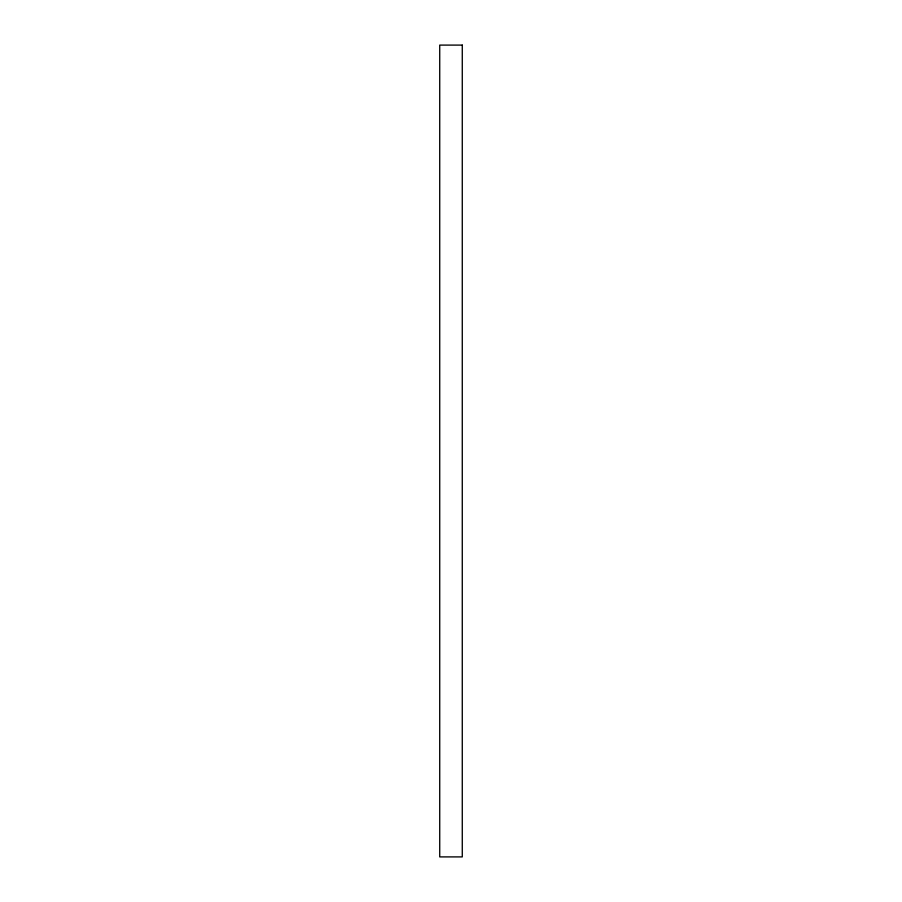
<?xml version="1.0" encoding="UTF-8"?>
<svg xmlns="http://www.w3.org/2000/svg" width="902" height="902" viewBox="0 0 902 902"><rect width="100%" height="100%" fill="white"/><g stroke="black" fill="none" stroke-linecap="round" stroke-linejoin="round"><path stroke-width="1.35" d="M462.275 45.1L439.725 45.1L439.725 856.9L462.275 856.9L462.275 45.1"/></g></svg>
